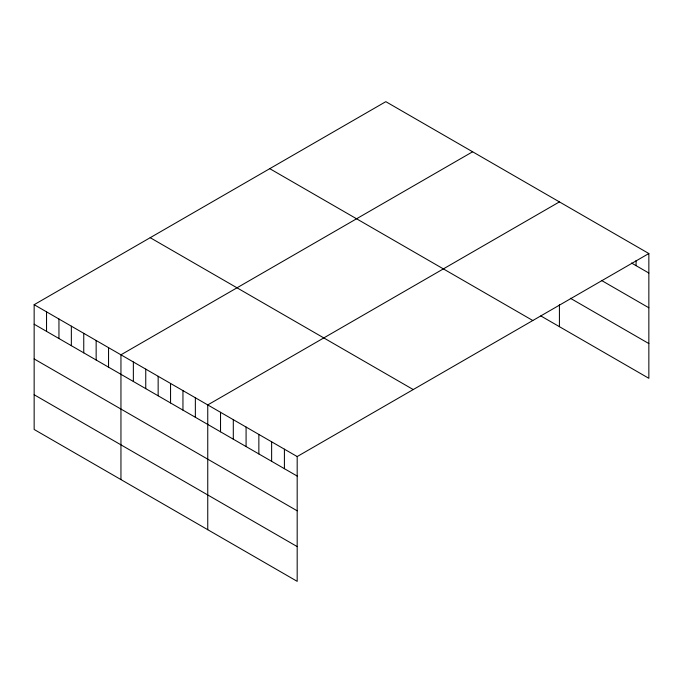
<?xml version="1.0" encoding="UTF-8"?>
<svg xmlns="http://www.w3.org/2000/svg" width="683" height="683" viewBox="0 0 683 683"><rect width="100%" height="100%" fill="white"/><g stroke="black" fill="none" stroke-linecap="round" stroke-linejoin="round"><path stroke-width="1.02" d="M34.15 304.695L297.182 456.56L297.182 581.335L34.15 429.47L34.15 304.695L385.818 101.665L648.85 253.53L648.85 378.305L540.816 315.93M472.619 151.78L120.951 354.81L120.951 479.586M559.42 201.895L207.752 404.925L207.752 529.701M297.182 456.56L648.85 253.53M631.51 263.032L648.85 273.038M601.399 280.38L648.85 307.777M570.365 298.258L648.85 343.566M269.768 168.667L532.8 320.523M150.2 237.693L413.232 389.558M34.15 324.212L297.182 476.068M34.15 358.942L297.182 510.807M34.15 394.74L297.182 546.596M636.078 260.53L636.078 265.661M559.42 304.567L559.42 326.67M284.41 449.183L284.41 468.692M271.629 441.807L271.629 461.315M258.857 434.431L258.857 453.939M246.085 427.054L246.085 446.562M233.304 419.678L233.304 439.186M220.532 412.301L220.532 431.818M195.355 397.762L195.355 417.279M182.95 390.608L182.95 410.116M170.554 383.445L170.554 402.961M158.149 376.29L158.149 395.799M145.752 369.127L145.752 388.644M133.356 361.973L133.356 381.481M108.554 347.656L108.554 367.164M96.149 340.493L96.149 360.009M83.753 333.33L83.753 352.846M71.348 326.175L71.348 345.683M58.951 319.012L58.951 338.529M46.546 311.858L46.546 331.366"/></g></svg>
